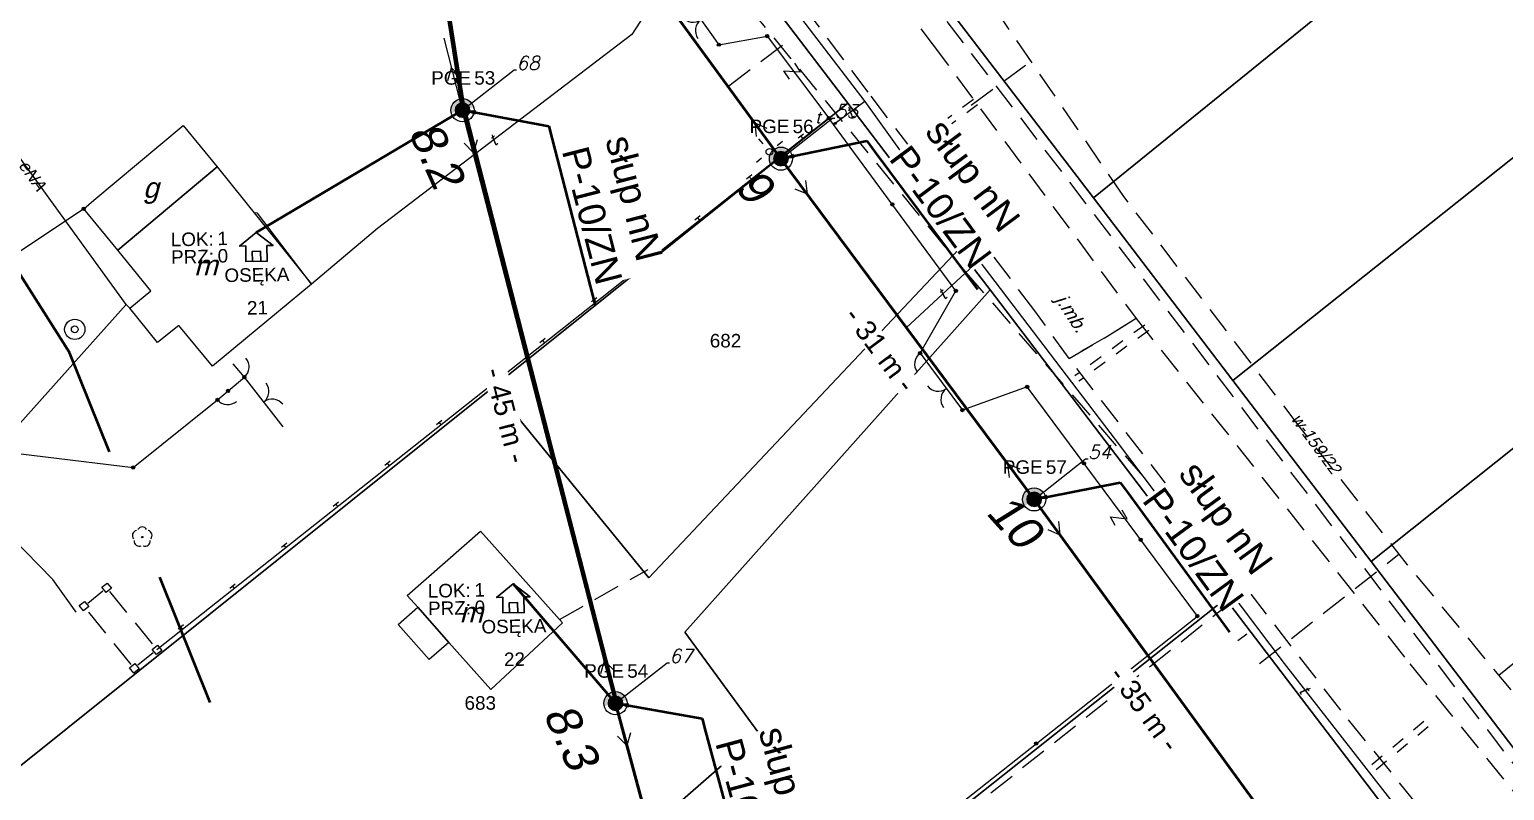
# Model space of a CAD drawing. Header units: metres. Extents: x 7542702 to 7555152, y 5804026 to 5815503.
# Drawn here: x 7544604.7 to 7544714, y 5807578.7 to 5807635.1 of the extents above; entities that cross this region are included whole.
import ezdxf
from ezdxf import colors
from ezdxf.entities.mleader import LeaderData, LeaderLine
from ezdxf.enums import TextEntityAlignment as Align
from ezdxf.math import Vec2, Vec3

# ---------------------------------------------------------------- set-up
doc = ezdxf.new("R2010")
doc.units = ezdxf.units.M
for name, pattern in [('4001', [0]), ('4002', [2, 1, -1]), ('4003', [3, 2, -1])]:
    doc.linetypes.add(name, pattern=pattern)
doc.layers.add('!tele', color=30, linetype='Continuous', lineweight=50, plot=False)
for name, color, linetype, lineweight in [('!trafo', 6, '4002', 50), ('_KABEL_ABONENCKI_NAPOWIETRZNY', 104, 'Continuous', 50), ('_numery slupow etap 4 cz. 2', 7, 'Continuous', 40), ('_PA_OPCJONALNE', 1, 'Continuous', 30), ('_SIEC_NAPOWIETRZNA', 5, 'Continuous', 50), ('_SLUP_DZIERZAWIONY_ENERGETYCZNY', 1, 'Continuous', 30)]:
    doc.layers.add(name, color=color, linetype=linetype, lineweight=lineweight)
for name, color, linetype in [('_MM opisy', 7, 'Continuous'), ('_MM slupy', 5, 'Continuous'), ('Budynki', 7, 'Continuous'), ('Drogi', 135, 'Continuous'), ('Dzialki', 165, 'Continuous'), ('Elementy_budynkow', 7, 'Continuous'), ('Linie_napowietrzne', 184, 'Continuous'), ('makro-numeracja-punktow', 7, 'Continuous'), ('Ogrodzenia', 184, 'Continuous'), ('Projekty', 252, 'Continuous'), ('Roslinnosc', 104, 'Continuous'), ('Uz_Energia', 1, 'Continuous'), ('Uz_Specjalne', 7, 'Continuous'), ('Uz_Telekomunikacja', 252, 'Continuous'), ('Wody', 184, 'Continuous')]:
    doc.layers.add(name, color=color, linetype=linetype)
doc.layers.add('DIM', color=7, linetype='Continuous', plot=False)
doc.styles.add('DYN_DIM', font='arial.ttf')
doc.styles.add('GeodText', font='romans.shx', dxfattribs={"oblique": 14.323945})
doc.styles.get("Standard").update_dxf_attribs({"font": 'arial.ttf'})
doc.dimstyles.new('opis linie', dxfattribs={"dimtxt": 1.5, "dimasz": 0.18, "dimexe": 0.18, "dimexo": 0.0625, "dimgap": 2.5, "dimtad": 4, "dimdec": 0, "dimzin": 0, "dimdsep": 46, "dimtxsty": 'Standard', "dimcen": 0.09, "dimse1": 1, "dimse2": 1, "dimsd1": 1, "dimsd2": 1, "dimclrt": 256, "dimadec": 0, "dimazin": 0, "dimtfac": 1, "dimtdec": 0, "dimtofl": 0, "dimtmove": 0, "dimatfit": 3, "dimfxl": 1, "dimtfill": 1, "dimtolj": 1, "dimtzin": 0, "dimarcsym": 0})
doc.dimstyles.get("Standard").update_dxf_attribs({"dimtxt": 0.18, "dimasz": 0.18, "dimexe": 0.18, "dimexo": 0.0625, "dimgap": 0.09, "dimtad": 0, "dimtih": 1, "dimtoh": 1, "dimdec": 4, "dimzin": 0, "dimdsep": 46, "dimtxsty": 'Standard', "dimcen": 0.09, "dimadec": 0, "dimazin": 0, "dimtfac": 1, "dimtdec": 4, "dimtofl": 0, "dimtmove": 0, "dimatfit": 3, "dimfxl": 1, "dimtolj": 1, "dimtzin": 0, "dimarcsym": 0})

# ---------------------------------------------------------------- blocks, each defined once
blk = doc.blocks.new('1291')
at = {"layer": 'Ogrodzenia', "color": 7, "linetype": 'Continuous'}
for p, q in [((-0.75, 1), (0.75, 1)), ((0.75, 1), (-0.75, -1)), ((-0.75, -1), (0.75, -1))]:
    blk.add_line(p, q, dxfattribs=at)
blk = doc.blocks.new('1422')
at = {"layer": 'Roslinnosc', "color": 104, "linetype": 'Continuous'}
blk.add_circle((0, 0), 0.1, dxfattribs=at)
for centre, start, end in [((-0.71, 0.23), 102.5, 221.75), ((0, 0.75), 30.19, 149.77), ((0.71, 0.23), 318.3, 77.49), ((-0.44, -0.61), 174.33, 293.45), ((0.44, -0.61), 246.24, 5.74)]:
    blk.add_arc(centre, 0.75, start, end, dxfattribs=at)
blk = doc.blocks.new('1651')
at = {"layer": 'Wody', "color": 184, "linetype": 'Continuous'}
for radius in [1.5, 0.5]:
    blk.add_circle((0, 0), radius, dxfattribs=at)
blk = doc.blocks.new('2284')
at = {"layer": 'Ogrodzenia', "color": 184, "linetype": 'Continuous'}
blk.add_line((0, 0), (0, 1), dxfattribs=at)
blk = doc.blocks.new('1284')
at = {"layer": 'Ogrodzenia', "color": 184, "linetype": 'Continuous'}
blk.add_arc((0, 2), 2, 270, 0, dxfattribs=at)
blk = doc.blocks.new('1281')
at = {"layer": 'Ogrodzenia', "color": 184, "linetype": 'Continuous'}
for radius in [0.24, 0.16, 0.08]:
    blk.add_circle((0, 0), radius, dxfattribs=at)
blk = doc.blocks.new('1285')
at = {"layer": 'Ogrodzenia', "color": 184, "linetype": 'Continuous'}
for p, q in [((0, 0), (0.5, 0)), ((0.5, 0.5), (0.5, -0.5))]:
    blk.add_line(p, q, dxfattribs=at)
blk = doc.blocks.new('2283')
at = {"layer": 'Ogrodzenia', "color": 184, "linetype": 'Continuous'}
blk.add_line((0, 0), (0, 1), dxfattribs=at)
blk = doc.blocks.new('1283')
at = {"layer": 'Ogrodzenia', "color": 184, "linetype": 'Continuous'}
for centre, start, end in [((0, 2), 270, 0), ((0, -2), 0, 90)]:
    blk.add_arc(centre, 2, start, end, dxfattribs=at)
blk = doc.blocks.new('1343')
at = {"layer": 'Budynki', "color": 7, "linetype": 'Continuous'}
for p, q in [((-0.5, 0.5), (0.5, 0.5)), ((-0.5, -0.5), (-0.5, 0.5)), ((0.5, 0.5), (0.5, -0.5)), ((0.5, -0.5), (-0.5, -0.5))]:
    blk.add_line(p, q, dxfattribs=at)
blk = doc.blocks.new('1366')
at = {"layer": 'Linie_napowietrzne', "color": 184, "linetype": 'Continuous'}
for p, q in [((0, 1), (0, 11)), ((-1, 4.8), (0, 6.5)), ((1, 4.8), (0, 6.5))]:
    blk.add_line(p, q, dxfattribs=at)
blk = doc.blocks.new('1361')
at = {"layer": 'Linie_napowietrzne', "color": 184, "linetype": 'Continuous'}
blk.add_circle((0, 0), 0.5, dxfattribs=at)
blk = doc.blocks.new('1363')
at = {"layer": 'Linie_napowietrzne', "color": 184, "linetype": 'Continuous'}
for p, q in [((0, 1.5), (0, 2.5)), ((-1.5, 0), (-2.5, 0)), ((1.5, 0), (2.5, 0)), ((0, -1.5), (0, -2.5))]:
    blk.add_line(p, q, dxfattribs=at)
blk.add_circle((0, 0), 0.5, dxfattribs=at)
blk = doc.blocks.new('1753')
at = {"layer": 'Uz_Telekomunikacja', "color": 220, "linetype": 'Continuous'}
for radius in [0.16, 0.08]:
    blk.add_circle((0, 0), radius, dxfattribs=at)
blk = doc.blocks.new('ADRES')
for points in [[(0.79, -2.15), (0.79, -2.15), (0.79, -0.99), (1.24, -0.99), (0, 0), (-1.24, -0.99), (-0.79, -0.99), (-0.79, -2.15), (0.79, -2.15), (0.79, -2.15)], [(-0.31, -2.15), (-0.31, -1.4), (0.31, -1.4), (0.31, -2.15)]]:
    blk.add_lwpolyline(points)
at = {"color": 212, "insert": (-3.15, -0.43), "char_height": 1, "width": 1e-16, "attachment_point": 6}
blk.add_mtext('LOK:  ', dxfattribs=at)
at = {"color": 4, "insert": (-3.15, -1.72), "char_height": 1, "width": 1e-16, "attachment_point": 6}
blk.add_mtext('PRZ: ', dxfattribs=at)
at = {"color": 7}
for tag, flags, p in [('ID_OBSZARU', 13, (29.07, 23.06)), ('WOJEWODZTWO', 13, (23.29, 19.95)), ('POWIAT', 13, (29.07, 18.51)), ('GMINA', 13, (29.07, 16.8)), ('TERC', 13, (29.07, 15.22)), ('SIMC', 13, (29.07, 13.42)), ('ULIC', 13, (29.07, 11.76)), ('SZEROKOSC_GEOGRAFICZNA', 13, (18.71, 10.18)), ('DLUGOSC_GEOGRAFICZNA', 13, (29.07, 8.25)), ('KATEGORIA_STAWKI_JEDNOSTKOWEJ_100', 13, (29.07, 4.77)), ('KWOTA_STAWKI_JEDNOSTKOWEJ_100', 13, (29.07, 2.89)), ('DOFINANSOWANIE_95', 13, (29.07, 0.87)), ('MIEJSCOWOSC', 12, (0, -3.65)), ('ULICA', 12, (0, -4.88)), ('NR_PORZADKOWY', 12, (0, -6.09))]:
    blk.add_attdef(tag, text='', height=1, dxfattribs=dict(at, flags=flags)).set_placement(p, align=Align.CENTER)
at = {"color": 1}
for tag, flags, p in [('ID_PA', 5, (29.07, 21.57)), ('RODZAJ_OBIEKTU', 5, (29.07, 6.63)), ('ZAPAS', 13, (29.07, -2.62))]:
    blk.add_attdef(tag, text='', height=1, dxfattribs=dict(at, flags=flags)).set_placement(p, align=Align.CENTER)
at = {"color": 212, "flags": 12}
blk.add_attdef('LICZBA_LOKALI', text='', height=1, dxfattribs=at).set_placement((-2.88, -0.43), align=Align.MIDDLE_LEFT)
at = {"color": 150, "flags": 12}
for tag, p in [('MUFA', (1.78, -0.93)), ('NUMER_WLOKNA', (1.86, -2.2))]:
    blk.add_attdef(tag, p, '', height=1, dxfattribs=at)
at = {"color": 7, "style": 'DYN_DIM', "flags": 13}
blk.add_attdef('ODC_FUNKCJONALNY', text='', height=1, dxfattribs=at).set_placement((29.07, -1.01), align=Align.CENTER)
at = {"color": 4, "flags": 12}
blk.add_attdef('LICZBA_SED_W_DANYM_PA', text='', height=1, dxfattribs=at).set_placement((-2.88, -1.72), align=Align.MIDDLE_LEFT)
blk = doc.blocks.new('SLUP_DZIERZAWIONY')
h = blk.add_hatch(color=256)
h.dxf.hatch_style = 1
h.paths.add_polyline_path([(0.53, 0, 1), (-0.53, 0, 1)])
at = {"lineweight": 30}
blk.add_circle((0, 0), 0.527, dxfattribs=at)
at = {"color": 7, "style": 'DYN_DIM', "flags": 13}
blk.add_attdef('ODC_FUNKCJONALNY', text='', height=1, dxfattribs=at).set_placement((0.36, 3.33), align=Align.CENTER)
at = {"color": 7, "flags": 12}
blk.add_attdef('WLASCICIEL', text='', height=1, dxfattribs=at).set_placement((0.63, 1.89), align=Align.RIGHT)
blk.add_attdef('SLUP_NUMER', (0.87, 1.89), '', height=1, dxfattribs=at)
blk.add_attdef('TYP', text='', height=1, dxfattribs=at).set_placement((0, -2.82), align=Align.CENTER)
blk = doc.blocks.new('ZN')
at = {"layer": '_MM slupy', "transparency": 33554687}
h = blk.add_hatch(color=256, dxfattribs=at)
h.dxf.hatch_style = 1
h.paths.add_polyline_path([(0, -0.86), (0, 0.86, 1)])
at = {"layer": '_MM slupy'}
blk.add_circle((0, 0), 0.857, dxfattribs=at)
blk = doc.blocks.new('*D233')
at = {"layer": 'Defpoints', "color": 0}
for p in [(7544648.15, 5807585.19), (7544648.87, 5807585.39), (7544658.31, 5807547.54)]:
    blk.add_point(p, dxfattribs=at)
at = {"layer": 'DIM', "insert": (7544650.8, 5807565.71), "char_height": 1.5, "attachment_point": 5, "rotation": 285.0979, "bg_fill": 3, "box_fill_scale": 1.1, "bg_fill_color": 9, "bg_fill_true_color": 13158600, "bg_fill_transparency": 0}
blk.add_mtext('\\A1;- 39 m -', dxfattribs=at)
blk = doc.blocks.new('*D234')
at = {"layer": 'Defpoints', "color": 0}
for p in [(7544636.81, 5807629.11), (7544637.54, 5807629.3), (7544648.15, 5807585.19)]:
    blk.add_point(p, dxfattribs=at)
at = {"layer": 'DIM', "insert": (7544640.05, 5807606.52), "char_height": 1.5, "attachment_point": 5, "rotation": 284.4774, "bg_fill": 3, "box_fill_scale": 1.1, "bg_fill_color": 9, "bg_fill_true_color": 13158600, "bg_fill_transparency": 0}
blk.add_mtext('\\A1;- 45 m -', dxfattribs=at)
blk = doc.blocks.new('*D235')
at = {"layer": 'Defpoints', "color": 0}
for p in [(7544631.85, 5807665.73), (7544631.11, 5807665.61), (7544636.81, 5807629.11)]:
    blk.add_point(p, dxfattribs=at)
at = {"layer": 'DIM', "insert": (7544631.47, 5807646.97), "char_height": 1.5, "attachment_point": 5, "rotation": 278.8759, "bg_fill": 3, "box_fill_scale": 1.1, "bg_fill_color": 9, "bg_fill_true_color": 13158600, "bg_fill_transparency": 0}
blk.add_mtext('\\A1;- 37 m -', dxfattribs=at)
blk = doc.blocks.new('*D243')
at = {"layer": 'Defpoints', "color": 0}
for p in [(7544679.18, 5807600.29), (7544679.79, 5807600.73), (7544699.64, 5807572.23)]:
    blk.add_point(p, dxfattribs=at)
at = {"layer": 'DIM', "insert": (7544687.38, 5807584.78), "char_height": 1.5, "attachment_point": 5, "rotation": 306.0977, "bg_fill": 3, "box_fill_scale": 1.1, "bg_fill_color": 9, "bg_fill_true_color": 13158600, "bg_fill_transparency": 0}
blk.add_mtext('\\A1;- 35 m -', dxfattribs=at)
blk = doc.blocks.new('*D244')
at = {"layer": 'Defpoints', "color": 0}
for p in [(7544660.41, 5807625.52), (7544661.01, 5807625.97), (7544679.18, 5807600.29)]:
    blk.add_point(p, dxfattribs=at)
at = {"layer": 'DIM', "insert": (7544667.78, 5807611.4), "char_height": 1.5, "attachment_point": 5, "rotation": 306.6476, "bg_fill": 3, "box_fill_scale": 1.1, "bg_fill_color": 9, "bg_fill_true_color": 13158600, "bg_fill_transparency": 0}
blk.add_mtext('\\A1;- 31 m -', dxfattribs=at)
blk = doc.blocks.new('*D245')
at = {"layer": 'Defpoints', "color": 0}
for p in [(7544631.72, 5807666.05), (7544631.11, 5807665.61), (7544660.41, 5807625.52)]:
    blk.add_point(p, dxfattribs=at)
at = {"layer": 'DIM', "insert": (7544643.73, 5807644.08), "char_height": 1.5, "attachment_point": 5, "rotation": 306.1614, "bg_fill": 3, "box_fill_scale": 1.1, "bg_fill_color": 9, "bg_fill_true_color": 13158600, "bg_fill_transparency": 0}
blk.add_mtext('\\A1;- 50 m -', dxfattribs=at)
blk = doc.blocks.new('q')
at = {"layer": '_MM slupy'}
blk.add_blockref('ZN', (0, 0), dxfattribs=at)
at = {"layer": '_MM opisy'}
ml = blk.add_multileader_mtext('Standard', dxfattribs=at)
ml.set_content('\\pxql;słup nN\\PP-10/ZN', color=256)
ml.set_leader_properties()
ml.build(insert=Vec2(0, 0))
ml.multileader.update_dxf_attribs({"has_text_frame": 1, "text_left_attachment_type": 5, "text_right_attachment_type": 5, "dogleg_length": 1, "arrow_head_size": 1})
ctx = ml.context
ctx.base_point, ctx.char_height, ctx.arrow_head_size, ctx.landing_gap_size, ctx.plane_origin = Vec3(3.75, 5.9), 2, 1, 1, Vec3(1.72, -1.42)
ctx.left_attachment, ctx.right_attachment = 5, 5
notes = []
notes.append((ctx, [(0, (1, 1, 0), (2.75, 5.9), (1, 0), 1, [(0, [(0, 0), (2.75, 5.9)], 0, [])])]))
ctx.mtext.insert, ctx.mtext.flow_direction = Vec3(4.75, 11.7), 5
ctx.mtext.has_bg_fill, ctx.mtext.bg_color, ctx.mtext.bg_scale_factor, ctx.mtext.bg_transparency, ctx.mtext.use_window_bg_color = 1, -1023410175, 1, 0, 1
for ctx, leaders in notes:
    for number, flags, end, landing, length, lines in leaders:
        leader = LeaderData()
        leader.index, (leader.has_last_leader_line, leader.has_dogleg_vector, leader.attachment_direction) = number, flags
        leader.last_leader_point, leader.dogleg_vector, leader.dogleg_length = Vec3(end), Vec3(landing), length
        for number, points, colour, breaks in lines:
            line = LeaderLine()
            line.index, line.vertices, line.color, line.breaks = number, Vec3.list(points), colors.encode_raw_color(colour), breaks
            leader.lines.append(line)
        ctx.leaders.append(leader)

msp = doc.modelspace()

# ---------------------------------------------------------------- linework, layer by layer
at = {"layer": '!tele'}
for points in [[(7544653.76, 5807693.39), (7544631.11, 5807665.61), (7544660.41, 5807625.52), (7544679.18, 5807600.29), (7544699.64, 5807572.23), (7544736.56, 5807532.57), (7544766.44, 5807502.21), (7544796.55, 5807470.5), (7544820.72, 5807444.84), (7544854.19, 5807408.04), (7544891.7, 5807368.59), (7544929.19, 5807327.08)], [(7544631.11, 5807665.61), (7544636.81, 5807629.11), (7544648.15, 5807585.19), (7544658.31, 5807547.54)]]:
    msp.add_lwpolyline(points, dxfattribs=at)
at = {"layer": '!trafo', "ltscale": 10}
msp.add_lwpolyline([(7544082.13, 5808448.38), (7544167.59, 5808501.43), (7544481.87, 5807987.87), (7544782.88, 5807592.58), (7544936.53, 5807377.47), (7545050.37, 5807475.25), (7545086.68, 5807419.38), (7544929.65, 5807282.21), (7544686.61, 5807553.19), (7544696.16, 5807510.34), (7544647.98, 5807511.04), (7544607.69, 5807611.16), (7544447.06, 5807862.58)], close=True, dxfattribs=at)
at = {"layer": '_KABEL_ABONENCKI_NAPOWIETRZNY'}
for points, elevation in [([(7544621.51, 5807620.06), (7544636.81, 5807629.11), (7544636.9, 5807629.53), (7544631.3, 5807665.35), (7544631.11, 5807665.61)], 125.54), ([(7544640.56, 5807594.04), (7544648.15, 5807585.19), (7544648.21, 5807585.57), (7544636.9, 5807629.53), (7544631.3, 5807665.35), (7544631.11, 5807665.61)], 125.62), ([(7544662.05, 5807524.4), (7544658.31, 5807547.54), (7544648.15, 5807585.19), (7544648.21, 5807585.57), (7544636.9, 5807629.53), (7544631.3, 5807665.35), (7544631.11, 5807665.61)], 123.77)]:
    msp.add_lwpolyline(points, dxfattribs=dict(at, elevation=elevation))
at = {"layer": '_SIEC_NAPOWIETRZNA'}
for points in [[(7544699.64, 5807572.23), (7544679.18, 5807600.29), (7544660.41, 5807625.52), (7544631.11, 5807665.61)], [(7544631.11, 5807665.61), (7544636.81, 5807629.11), (7544648.15, 5807585.19), (7544658.31, 5807547.54)]]:
    msp.add_lwpolyline(points, dxfattribs=at)
at = {"layer": 'Budynki', "color": 7, "linetype": '4003'}
for p, q in [((7544609.03, 5807592.6), (7544610.16, 5807593.52)), ((7544610.65, 5807593.47), (7544613.94, 5807589.41, 125.01)), ((7544612.26, 5807588.05), (7544608.97, 5807592.11)), ((7544613.89, 5807588.92, 125.01), (7544612.75, 5807588))]:
    msp.add_line(p, q, dxfattribs=at)
at = {"layer": 'Budynki', "color": 7, "linetype": '4001'}
for points in [[(7544611.27, 5807618.75, 125.6), (7544608.73, 5807621.81, 125.21), (7544609.49, 5807622.45, 0), (7544616.11, 5807627.98, 126), (7544618.63, 5807624.91, 125.86), (7544611.27, 5807618.75, 125.6)], [(7544625.62, 5807616.23, 125.22), (7544618.29, 5807610.16, 125.13), (7544615.78, 5807613.17, 125.99), (7544614.21, 5807611.91, 125.89), (7544612.14, 5807614.46, 125.03), (7544613.7, 5807615.74, 0), (7544613.49, 5807616, 0), (7544611.27, 5807618.75, 125.6), (7544618.63, 5807624.91, 125.86), (7544625.62, 5807616.23, 125.22)], [(7544638.14, 5807597.94, 125.46), (7544644.21, 5807591.15, 125.79), (7544638.91, 5807586.2, 125.24), (7544635.79, 5807589.7, 0), (7544633.51, 5807592.31, 125.5), (7544632.71, 5807593.18, 126.57), (7544638.14, 5807597.94, 125.46)]]:
    msp.add_polyline3d(points, dxfattribs=at)
at = {"layer": 'Drogi', "color": 8, "linetype": '4003'}
for p, q in [((7544652.64, 5807659.01, 125.24), (7544671.63, 5807634.02, 125.4)), ((7544666.87, 5807630.45, 125.38), (7544659.71, 5807640, 125.31)), ((7544671.63, 5807634.02, 125.4), (7544686.74, 5807613.68, 125.43)), ((7544679.24, 5807614.25, 125.49), (7544666.87, 5807630.45, 125.38)), ((7544681.77, 5807610.73, 125.49), (7544679.24, 5807614.25, 125.49)), ((7544686.74, 5807613.68, 125.43), (7544684.38, 5807612.23, 125.54)), ((7544684.38, 5807612.23, 125.6), (7544686.74, 5807613.68, 125.5)), ((7544686.74, 5807613.68, 125.5), (7544707.04, 5807588.1, 125.6)), ((7544684.38, 5807612.23, 125.54), (7544681.77, 5807610.73, 125.49)), ((7544681.77, 5807610.73, 125.5), (7544684.38, 5807612.23, 125.6)), ((7544701.91, 5807584.67, 125.64), (7544681.77, 5807610.73, 125.5)), ((7544707.04, 5807588.1, 125.6), (7544729.38, 5807560.57, 125.82)), ((7544724.54, 5807556.78, 125.77), (7544701.91, 5807584.67, 125.64))]:
    msp.add_line(p, q, dxfattribs=at)
at = {"layer": 'Dzialki'}
for p, q in [((7544683.57, 5807622.61), (7544751.43, 5807677.59)), ((7544751.43, 5807677.59), (7544683.57, 5807622.61)), ((7544665.37, 5807629.62), (7544634.29, 5807670.37)), ((7544634.29, 5807670.37), (7544665.37, 5807629.62)), ((7544665.37, 5807629.62), (7544634.29, 5807670.37)), ((7544761.65, 5807662.89), (7544693.9, 5807609.1)), ((7544693.9, 5807609.1), (7544761.65, 5807662.89)), ((7544704.16, 5807595.69), (7544771.2, 5807649.15)), ((7544771.2, 5807649.15), (7544704.16, 5807595.69)), ((7544683.57, 5807622.61), (7544673.24, 5807636.12)), ((7544673.24, 5807636.12), (7544683.57, 5807622.61)), ((7544673.24, 5807636.12), (7544683.57, 5807622.61)), ((7544639.08, 5807608.6), (7544665.37, 5807629.62)), ((7544665.37, 5807629.62), (7544639.08, 5807608.6)), ((7544665.37, 5807629.62), (7544673.61, 5807618.81)), ((7544673.61, 5807618.81), (7544665.37, 5807629.62)), ((7544673.61, 5807618.81), (7544665.37, 5807629.62)), ((7544693.9, 5807609.1), (7544683.57, 5807622.61)), ((7544683.57, 5807622.61), (7544693.9, 5807609.1)), ((7544683.57, 5807622.61), (7544693.9, 5807609.1)), ((7544673.61, 5807618.81), (7544650.63, 5807594.47)), ((7544650.63, 5807594.47), (7544673.61, 5807618.81)), ((7544673.61, 5807618.81), (7544675.91, 5807615.8)), ((7544675.91, 5807615.8), (7544673.61, 5807618.81)), ((7544675.91, 5807615.8), (7544673.61, 5807618.81)), ((7544653.29, 5807590.46), (7544675.91, 5807615.8)), ((7544675.91, 5807615.8), (7544653.29, 5807590.46)), ((7544675.91, 5807615.8), (7544693.36, 5807592.93)), ((7544693.36, 5807592.93), (7544675.91, 5807615.8)), ((7544693.36, 5807592.93), (7544675.91, 5807615.8)), ((7544704.16, 5807595.69), (7544693.9, 5807609.1)), ((7544693.9, 5807609.1), (7544704.16, 5807595.69)), ((7544693.9, 5807609.1), (7544704.16, 5807595.69)), ((7544600.48, 5807577.71), (7544639.08, 5807608.6)), ((7544639.08, 5807608.6), (7544600.48, 5807577.71)), ((7544650.63, 5807594.47), (7544639.08, 5807608.6)), ((7544639.08, 5807608.6), (7544650.63, 5807594.47)), ((7544715.07, 5807581.43), (7544704.16, 5807595.69)), ((7544704.16, 5807595.69), (7544715.07, 5807581.43)), ((7544704.16, 5807595.69), (7544715.07, 5807581.43)), ((7544693.36, 5807592.93), (7544560.18, 5807487.38)), ((7544560.18, 5807487.38), (7544693.36, 5807592.93)), ((7544705.74, 5807576.7), (7544693.36, 5807592.93)), ((7544693.36, 5807592.93), (7544705.74, 5807576.7)), ((7544705.74, 5807576.7), (7544693.36, 5807592.93)), ((7544658.78, 5807582.98), (7544653.29, 5807590.46)), ((7544653.29, 5807590.46), (7544658.78, 5807582.98)), ((7544622.71, 5807551.6), (7544658.78, 5807582.98)), ((7544658.78, 5807582.98), (7544622.71, 5807551.6))]:
    msp.add_line(p, q, dxfattribs=at)
at = {"layer": 'Elementy_budynkow', "color": 7, "linetype": '4001'}
msp.add_polyline3d([(7544635.79, 5807589.7, 0), (7544634.33, 5807588.42, 0), (7544632.05, 5807591.03, 0), (7544633.51, 5807592.31, 125.5), (7544635.79, 5807589.7, 0)], dxfattribs=at)
at = {"layer": 'Ogrodzenia', "color": 184, "linetype": '4001'}
for p, q in [((7544655.81, 5807633.96, 125.34), (7544659.39, 5807634.6, 125.25)), ((7544659.39, 5807634.6, 125.25), (7544663.97, 5807628.53)), ((7544663.97, 5807628.53, 125.3), (7544614.16, 5807589.14, 125.01)), ((7544673.38, 5807615.73), (7544663.97, 5807628.53)), ((7544608.73, 5807621.81, 125.21), (7544601.41, 5807616.91, 124.95)), ((7544670.73, 5807611.12), (7544673.38, 5807615.73)), ((7544619.43, 5807608.32, 125.2), (7544620.64, 5807609.34, 125.11)), ((7544678.67, 5807608.62), (7544673.86, 5807606.9)), ((7544691.28, 5807591.64, 125.52), (7544678.67, 5807608.62, 125.25)), ((7544612.4, 5807602.64, 125.16), (7544618.65, 5807607.66, 125.2)), ((7544604.08, 5807603.67, 124.89), (7544612.4, 5807602.64, 125.16)), ((7544625.54, 5807539.71, 124.37), (7544691.28, 5807591.64, 125.52))]:
    msp.add_line(p, q, dxfattribs=at)
at = {"layer": 'Projekty', "linetype": '4003'}
for p, q in [((7544654.18, 5807641.43), (7544674.12, 5807617.1)), ((7544685.83, 5807622.72), (7544676.02, 5807637.01)), ((7544672.7, 5807635.69), (7544720.32, 5807573.34)), ((7544660.53, 5807633.9), (7544655.77, 5807630.3)), ((7544674.52, 5807629.47), (7544678.94, 5807632.76)), ((7544698.9, 5807605.62), (7544685.83, 5807622.72)), ((7544674.12, 5807617.1), (7544687.26, 5807601.97)), ((7544706.86, 5807595.45), (7544698.9, 5807605.62)), ((7544695.89, 5807588.14), (7544706.24, 5807596.25)), ((7544644, 5807591.4), (7544650.56, 5807595.1)), ((7544731.73, 5807565.36), (7544706.86, 5807595.45)), ((7544659.53, 5807565.5), (7544694.08, 5807592.92)), ((7544694.28, 5807589.83), (7544694.94, 5807590.32)), ((7544713.62, 5807587.27), (7544716.82, 5807589.87))]:
    msp.add_line(p, q, dxfattribs=at)
at = {"layer": 'Uz_Energia', "color": 1, "linetype": '4001'}
for p, q in [((7544611.88, 5807614.72, 125.09), (7544599.98, 5807631.11, 124.94)), ((7544599.76, 5807601.18, 124.62), (7544611.88, 5807614.72, 125.09)), ((7544612.14, 5807614.46, 125.03), (7544611.88, 5807614.72, 125.09)), ((7544606.44, 5807594.36, 124.56), (7544599.76, 5807601.18, 124.62)), ((7544608.18, 5807591.94, 124.69), (7544606.44, 5807594.36, 124.56))]:
    msp.add_line(p, q, dxfattribs=at)
at = {"layer": 'Uz_Specjalne', "color": 7, "linetype": '4002'}
for p, q in [((7544674.69, 5807629.9, 123.87), (7544669.83, 5807626.36, 123.87)), ((7544674.99, 5807629.5, 123.87), (7544670.13, 5807625.96, 123.87)), ((7544687.38, 5807613.2, 123.8), (7544682.2, 5807609.43, 123.88)), ((7544687.68, 5807612.8, 123.8), (7544682.5, 5807609.03, 123.88)), ((7544704.22, 5807580.66, 123.87), (7544708.72, 5807584.4, 123.87)), ((7544704.54, 5807580.28, 123.87), (7544709.04, 5807584.02, 123.87))]:
    msp.add_line(p, q, dxfattribs=at)
at = {"layer": 'Uz_Telekomunikacja', "linetype": '4001'}
for p, q in [((7544656.14, 5807643.44, 125.22), (7544666.64, 5807629.75, 125.23)), ((7544654.09, 5807641.97, 125.22), (7544649.35, 5807634.72, 125.28)), ((7544649.35, 5807634.72, 125.28), (7544630.52, 5807620.35, 125.19)), ((7544666.64, 5807629.75, 125.23), (7544664.43, 5807628.13, 125.13)), ((7544666.64, 5807629.75, 125.23), (7544675.07, 5807617.98, 124.47)), ((7544621.61, 5807621.49, 125.2), (7544621.34, 5807621.51)), ((7544625.62, 5807616.23), (7544621.61, 5807621.49, 125.2)), ((7544630.52, 5807620.35, 125.19), (7544625.62, 5807616.23)), ((7544675.07, 5807617.98, 124.47), (7544669.69, 5807612.98, 124.47)), ((7544675.07, 5807617.98, 124.47), (7544685.18, 5807604.72, 124.51)), ((7544685.18, 5807604.72, 124.51), (7544697.71, 5807588.14)), ((7544697.71, 5807588.14), (7544713.31, 5807568.16, 124.57))]:
    msp.add_line(p, q, dxfattribs=at)

# ---------------------------------------------------------------- block references
at = {"layer": '_PA_OPCJONALNE'}
ref = msp.add_blockref('ADRES', (7544621.51, 5807620.06, 125.54), dxfattribs=dict(at, rotation=1))
ref.add_attrib('MIEJSCOWOSC', 'OSĘKA', dxfattribs={"layer": '0', "color": 7, "height": 1, "rotation": 1, "flags": 12}).set_placement((7544621.58, 5807616.42, 125.54), align=Align.CENTER)
ref.add_attrib('NR_PORZADKOWY', '21', dxfattribs={"layer": '0', "color": 7, "height": 1, "rotation": 1, "flags": 12}).set_placement((7544621.62, 5807613.98, 125.54), align=Align.CENTER)
ref.add_attrib('LICZBA_LOKALI', '1', (7544618.65, 5807619.11, 125.54), dxfattribs={"layer": '0', "color": 212, "height": 1, "rotation": 1, "flags": 12})
ref.add_attrib('LICZBA_SED_W_DANYM_PA', '0', (7544618.67, 5807617.82, 125.54), dxfattribs={"layer": '0', "color": 4, "height": 1, "rotation": 1, "flags": 12})
ref = msp.add_blockref('ADRES', (7544640.56, 5807594.04, 125.62), dxfattribs=dict(at, rotation=1))
ref.add_attrib('MIEJSCOWOSC', 'OSĘKA', dxfattribs={"layer": '0', "color": 7, "height": 1, "rotation": 1, "flags": 12}).set_placement((7544640.63, 5807590.39, 125.62), align=Align.CENTER)
ref.add_attrib('NR_PORZADKOWY', '22', dxfattribs={"layer": '0', "color": 7, "height": 1, "rotation": 1, "flags": 12}).set_placement((7544640.67, 5807587.95, 125.62), align=Align.CENTER)
ref.add_attrib('LICZBA_LOKALI', '1', (7544637.7, 5807593.08, 125.62), dxfattribs={"layer": '0', "color": 212, "height": 1, "rotation": 1, "flags": 12})
ref.add_attrib('LICZBA_SED_W_DANYM_PA', '0', (7544637.72, 5807591.79, 125.62), dxfattribs={"layer": '0', "color": 4, "height": 1, "rotation": 1, "flags": 12})
at = {"layer": '_SLUP_DZIERZAWIONY_ENERGETYCZNY'}
for p, values in [((7544636.81, 5807629.11), {'WLASCICIEL': 'PGE', 'SLUP_NUMER': '53'}), ((7544660.41, 5807625.52), {'WLASCICIEL': 'PGE', 'SLUP_NUMER': '56'}), ((7544679.18, 5807600.29), {'WLASCICIEL': 'PGE', 'SLUP_NUMER': '57'}), ((7544648.15, 5807585.19), {'WLASCICIEL': 'PGE', 'SLUP_NUMER': '54'})]:
    msp.add_blockref('SLUP_DZIERZAWIONY', p, dxfattribs=at).add_auto_attribs(values)
at = {"layer": 'Budynki', "color": 7, "xscale": 0.5, "yscale": 0.5, "zscale": 0.5}
for p, rotation in [((7544610.43, 5807593.74), 218.9906359999999), ((7544608.75, 5807592.38), 308.990994), ((7544614.16, 5807589.14), 128.990994), ((7544612.48, 5807587.78), 38.99063599999999)]:
    msp.add_blockref('1343', p, dxfattribs=dict(at, rotation=rotation))
at = {"layer": 'Linie_napowietrzne', "color": 184}
for name, p, xscale, yscale, zscale, rotation in [('1366', (7544636.81, 5807629.11), 0.5, 0.5, 0.5, 14.34591399999999), ('1366', (7544636.81, 5807629.11), 0.5, 0.5, 0.5, 14.34591399999999), ('1366', (7544660.41, 5807625.52), 0.5, 0.5, 0.5, 36.14684899999997), ('1366', (7544660.41, 5807625.52), 0.5, 0.5, 0.5, 36.14684899999997), ('1366', (7544636.81, 5807629.11), 0.4999999999999996, 0.4999999999999996, 0.4999999999999996, 194.4773959999999), ('1366', (7544636.81, 5807629.11), 0.4999999999999993, 0.4999999999999993, 0.4999999999999993, 194.4773959999999), ('1361', (7544636.81, 5807629.11), 0.4999999999999996, 0.4999999999999996, 0.4999999999999996, 194.4773959999999), ('1361', (7544636.81, 5807629.11), 0.4999999999999997, 0.4999999999999997, 0.4999999999999997, 194.3459139999998), ('1361', (7544636.81, 5807629.11), 0.4999999999999993, 0.4999999999999993, 0.4999999999999993, 194.4773959999999), ('1361', (7544636.81, 5807629.11), 0.4999999999999995, 0.4999999999999995, 0.4999999999999995, 194.3459139999997), ('1363', (7544659.56, 5807626.03), 0.4999999999999998, 0.4999999999999998, 0.4999999999999998, 309.398191), ('1363', (7544659.56, 5807626.03), 0.4999999999999998, 0.4999999999999998, 0.4999999999999998, 309.398191), ('1361', (7544660.41, 5807625.52), 0.4999999999999999, 0.4999999999999999, 0.4999999999999999, 216.1468489999999), ('1361', (7544660.41, 5807625.52), 0.5, 0.5, 0.5, 216.6476099999999), ('1361', (7544660.41, 5807625.52), 0.4999999999999999, 0.4999999999999999, 0.4999999999999999, 216.1468489999999), ('1361', (7544660.41, 5807625.52), 0.5, 0.5, 0.5, 216.6476099999999), ('1366', (7544660.41, 5807625.52), 0.5, 0.5, 0.5, 216.6476099999999), ('1366', (7544660.41, 5807625.52), 0.5, 0.5, 0.5, 216.6476099999999), ('1366', (7544679.18, 5807600.29), 0.5, 0.5, 0.5, 36.64760999999999), ('1366', (7544679.18, 5807600.29), 0.5, 0.5, 0.5, 36.64760999999999), ('1361', (7544679.18, 5807600.29), 0.5, 0.5, 0.5, 216.6476099999999), ('1361', (7544679.18, 5807600.29), 0.5, 0.5, 0.5, 216.097729), ('1361', (7544679.18, 5807600.29), 0.5, 0.5, 0.5, 216.6476099999999), ('1361', (7544679.18, 5807600.29), 0.5, 0.5, 0.5, 216.097729), ('1366', (7544679.18, 5807600.29), 0.5, 0.5, 0.5, 216.097729), ('1366', (7544679.18, 5807600.29), 0.5, 0.5, 0.5, 216.097729), ('1366', (7544648.15, 5807585.19), 0.4999999999999997, 0.4999999999999997, 0.4999999999999997, 14.477396), ('1366', (7544648.15, 5807585.19), 0.4999999999999997, 0.4999999999999997, 0.4999999999999997, 14.477396), ('1366', (7544648.15, 5807585.19), 0.5, 0.5, 0.5, 195.047196), ('1366', (7544648.15, 5807585.19), 0.5, 0.5, 0.5, 195.047196), ('1361', (7544648.15, 5807585.19), 0.5, 0.5, 0.5, 195.047196), ('1361', (7544648.15, 5807585.19), 0.5, 0.5, 0.5, 195.047196), ('1361', (7544648.15, 5807585.19), 0.4999999999999996, 0.4999999999999996, 0.4999999999999996, 194.4773959999999), ('1361', (7544648.15, 5807585.19), 0.4999999999999993, 0.4999999999999993, 0.4999999999999993, 194.4773959999999)]:
    msp.add_blockref(name, p, dxfattribs=dict(at, xscale=xscale, yscale=yscale, zscale=zscale, rotation=rotation))
at = {"layer": 'Linie_napowietrzne', "color": 184, "xscale": 0.5, "yscale": 0.5, "zscale": 0.5}
for p in [(7544636.81, 5807629.11, 125.06), (7544636.81, 5807629.11, 125.06), (7544659.56, 5807626.03), (7544659.56, 5807626.03), (7544660.41, 5807625.52), (7544660.41, 5807625.52), (7544679.18, 5807600.29), (7544679.18, 5807600.29), (7544648.15, 5807585.19, 126.09), (7544648.15, 5807585.19, 126.09)]:
    msp.add_blockref('1361', p, dxfattribs=at)
at = {"layer": 'Ogrodzenia', "color": 184}
for name, p, xscale, yscale, rotation in [('2283', (7544653.17, 5807637.66, 125.32), 0.5, 4.545283, 215.50837), ('2284', (7544670.73, 5807611.12), 0.5, 1.288099, 216.158185), ('2284', (7544620.64, 5807609.34, 125.11), 0.4999999999999998, 1.284251, 40.26255700000001), ('2283', (7544671.49, 5807610.08), 0.5, 3.966018, 216.696537), ('2283', (7544623.52, 5807605.66, 125.25), 0.5, 4.672986, 38.04704299999997), ('2284', (7544618.65, 5807607.66, 125.2), 0.5, 1.021763, 310.236358)]:
    msp.add_blockref(name, p, dxfattribs=dict(at, xscale=xscale, yscale=yscale, rotation=rotation))
for name, p, xscale, yscale, zscale, rotation in [('1283', (7544654.49, 5807635.81), 0.5, 0.5, 0.5, 215.50837), ('1285', (7544662.05, 5807627.01), 0.5, 0.5, 0.5, 128.337126), ('1285', (7544658.22, 5807623.99), 0.5, 0.5, 0.5, 128.337126), ('1285', (7544654.39, 5807620.96), 0.5, 0.5, 0.5, 128.337126), ('1285', (7544650.56, 5807617.92), 0.5, 0.5, 0.5, 128.337126), ('1285', (7544646.73, 5807614.89), 0.5, 0.5, 0.5, 128.337126), ('1285', (7544642.9, 5807611.87), 0.5, 0.5, 0.5, 128.337126), ('1284', (7544670.73, 5807611.12), 0.5, 0.5, 0.5, 216.158185), ('1284', (7544620.64, 5807609.34), 0.4999999999999998, 0.4999999999999998, 0.4999999999999998, 40.26255700000001), ('1283', (7544622.08, 5807607.5), 0.5, 0.5, 0.5, 38.04704299999997), ('1285', (7544639.07, 5807608.83), 0.5, 0.5, 0.5, 128.337126), ('1283', (7544672.67, 5807608.49), 0.5, 0.5, 0.5, 216.696537), ('1284', (7544618.65, 5807607.66), 0.5, 0.5, 0.5, 310.236358), ('1285', (7544635.23, 5807605.8), 0.5, 0.5, 0.5, 128.337126), ('1285', (7544631.4, 5807602.78), 0.5, 0.5, 0.5, 128.337126), ('1285', (7544627.57, 5807599.75), 0.5, 0.5, 0.5, 128.337126), ('1285', (7544623.74, 5807596.71), 0.5, 0.5, 0.5, 128.337126), ('1285', (7544619.91, 5807593.68), 0.5, 0.5, 0.5, 128.337126), ('1285', (7544616.08, 5807590.66), 0.5, 0.5, 0.5, 128.337126)]:
    msp.add_blockref(name, p, dxfattribs=dict(at, xscale=xscale, yscale=yscale, zscale=zscale, rotation=rotation))
at = {"layer": 'Ogrodzenia', "color": 184, "xscale": 0.5, "yscale": 0.5, "zscale": 0.5}
for p in [(7544655.81, 5807633.96), (7544659.39, 5807634.6), (7544659.39, 5807634.6), (7544663.97, 5807628.53), (7544663.97, 5807628.53), (7544668.67, 5807622.13), (7544608.73, 5807621.81), (7544673.38, 5807615.73), (7544673.38, 5807615.73), (7544670.73, 5807611.12), (7544620.64, 5807609.34), (7544618.65, 5807607.66), (7544619.43, 5807608.32), (7544678.67, 5807608.62), (7544678.67, 5807608.62), (7544673.86, 5807606.9), (7544612.4, 5807602.64), (7544612.4, 5807602.64), (7544682.87, 5807602.96), (7544687.08, 5807597.3), (7544691.28, 5807591.64), (7544691.28, 5807591.64), (7544685.3, 5807586.92), (7544679.33, 5807582.2)]:
    msp.add_blockref('1281', p, dxfattribs=at)
at = {"layer": 'Ogrodzenia', "color": 7, "xscale": 0.5, "yscale": 0.5, "zscale": 0.5}
for p, rotation in [((7544661.25, 5807631.99), 124.106454), ((7544685.45, 5807598.92), 119.112831)]:
    msp.add_blockref('1291', p, dxfattribs=dict(at, rotation=rotation))
at = {"layer": 'Roslinnosc', "color": 104, "xscale": 0.5, "yscale": 0.5, "zscale": 0.5}
msp.add_blockref('1422', (7544613.07, 5807597.5, 125.17), dxfattribs=at)
at = {"layer": 'Uz_Telekomunikacja', "xscale": 0.5, "yscale": 0.5, "zscale": 0.5}
msp.add_blockref('1753', (7544664.43, 5807628.13), dxfattribs=at)
at = {"layer": 'Wody', "color": 184, "xscale": 0.5, "yscale": 0.5, "zscale": 0.5}
msp.add_blockref('1651', (7544608.07, 5807612.88, 124.84), dxfattribs=at)

# ---------------------------------------------------------------- texts
at = {"layer": 'Budynki', "color": 7, "oblique": 15}
for s, p in [('g', (7544613.13, 5807622.62)), ('m', (7544616.91, 5807616.88)), ('m', (7544636.58, 5807591.17))]:
    msp.add_text(s, height=1.5, rotation=359.97, dxfattribs=at).set_placement(p)
at = {"layer": 'Drogi', "color": 8, "oblique": 15}
msp.add_text('j.mb. ', height=1, rotation=302.6806, dxfattribs=at).set_placement((7544680.72, 5807615.07))
at = {"layer": 'Dzialki'}
for s, p in [('682', (7544655.14, 5807611.54)), ('683', (7544636.96, 5807584.71))]:
    msp.add_text(s, height=1, dxfattribs=at).set_placement(p)
at = {"layer": 'makro-numeracja-punktow', "color": 6, "char_height": 1, "attachment_point": 7, "line_spacing_factor": 0.8, "style": 'GeodText'}
for s, insert in [('68', (7544640.81, 5807632.11)), ('53', (7544664.41, 5807628.52)), ('54', (7544683.18, 5807603.29)), ('67', (7544652.15, 5807588.19))]:
    msp.add_mtext(s, dxfattribs=dict(at, insert=insert))
at = {"layer": 'Projekty', "oblique": 15}
msp.add_text('w-159/22', height=0.9, rotation=306.4692, dxfattribs=at).set_placement((7544698.18, 5807606.24))
at = {"layer": 'Uz_Energia', "color": 1, "oblique": 15}
msp.add_text('eNA', height=0.9, rotation=305.5739, dxfattribs=at).set_placement((7544603.85, 5807625.03))
at = {"layer": 'Uz_Telekomunikacja', "oblique": 15}
for rotation, p in [(359.97, (7544662.97, 5807628.13)), (36.2426, (7544665.62, 5807628.44)), (37.3489, (7544639.19, 5807626.4)), (42.9034, (7544672.52, 5807615)), (307.982, (7544698.75, 5807586.08))]:
    msp.add_text('t', height=0.9, rotation=rotation, dxfattribs=at).set_placement(p)

# ---------------------------------------------------------------- leaders
at = {"layer": 'makro-numeracja-punktow', "color": 6, "has_arrowhead": 0, "annotation_type": 0, "has_hookline": 1, "hookline_direction": 0}
for points, text_width in [([(7544636.81, 5807629.11), (7544640.63, 5807632.11), (7544640.81, 5807632.11)], 1.66), ([(7544660.41, 5807625.52), (7544664.23, 5807628.52), (7544664.41, 5807628.52)], 1.78), ([(7544679.18, 5807600.29), (7544683, 5807603.29), (7544683.18, 5807603.29)], 1.7), ([(7544648.15, 5807585.19), (7544651.97, 5807588.19), (7544652.15, 5807588.19)], 1.74)]:
    msp.add_leader(points, dimstyle='Standard', dxfattribs=dict(at, text_width=text_width))

# ---------------------------------------------------------------- next in the draw order: block references
at = {"layer": '!tele'}
for p, rotation in [((7544636.81, 5807629.11), 284.4773957097744), ((7544660.41, 5807625.52), 306.6476102314273), ((7544679.18, 5807600.29), 306.0977285012911), ((7544648.15, 5807585.19), 285.0979298363338)]:
    msp.add_blockref('q', p, dxfattribs=dict(at, rotation=rotation))

# ---------------------------------------------------------------- next in the draw order: dimensions: what is measured, and where the dimension line sits
at = {"layer": 'DIM'}
for p1, p2, picture, middle in [((7544699.64, 5807572.23), (7544679.18, 5807600.29), '*D243', (7544687.38, 5807584.78)), ((7544658.31, 5807547.54), (7544648.15, 5807585.19), '*D233', (7544650.8, 5807565.71))]:
    dim = msp.add_aligned_dim(p1=p1, p2=p2, distance=-0.75, dimstyle='opis linie', override={"dimpost": '- <> m -'}, dxfattribs=at)
    dim.commit()
    dim.dimension.update_dxf_attribs({"geometry": picture, "text_midpoint": middle})

# ---------------------------------------------------------------- next in the draw order: dimensions: what is measured, and where the dimension line sits
for p1, p2, picture, middle in [((7544648.15, 5807585.19), (7544636.81, 5807629.11), '*D234', (7544640.05, 5807606.52)), ((7544679.18, 5807600.29), (7544660.41, 5807625.52), '*D244', (7544667.78, 5807611.4))]:
    dim = msp.add_aligned_dim(p1=p1, p2=p2, distance=-0.75, dimstyle='opis linie', override={"dimpost": '- <> m -'}, dxfattribs=at)
    dim.commit()
    dim.dimension.update_dxf_attribs({"geometry": picture, "text_midpoint": middle})

# ---------------------------------------------------------------- next in the draw order: texts
at = {"layer": '_numery slupow etap 4 cz. 2', "oblique": 10}
for s, rotation, p in [('9', 311.9867, (7544656.89, 5807623.36)), ('10', 311.9867, (7544675.54, 5807599.27)), ('8.3', 294.0672, (7544642.77, 5807584.43))]:
    msp.add_text(s, height=2.5, rotation=rotation, dxfattribs=at).set_placement(p)

# ---------------------------------------------------------------- next in the draw order: dimensions: what is measured, and where the dimension line sits
at = {"layer": 'DIM'}
dim = msp.add_aligned_dim(p1=(7544636.81, 5807629.11), p2=(7544631.11, 5807665.61), distance=-0.75, dimstyle='opis linie', override={"dimpost": '- <> m -'}, dxfattribs=at)
dim.commit()
dim.dimension.update_dxf_attribs({"geometry": '*D235', "text_midpoint": (7544631.47, 5807646.97)})

# ---------------------------------------------------------------- next in the draw order: dimensions: what is measured, and where the dimension line sits
dim = msp.add_aligned_dim(p1=(7544660.41, 5807625.52), p2=(7544631.11, 5807665.61), distance=-0.75, dimstyle='opis linie', override={"dimpost": '- <> m -'}, dxfattribs=at)
dim.commit()
dim.dimension.update_dxf_attribs({"geometry": '*D245', "text_midpoint": (7544643.73, 5807644.08)})

# ---------------------------------------------------------------- next in the draw order: texts
at = {"layer": '_numery slupow etap 4 cz. 2', "oblique": 10}
msp.add_text('8.2', height=2.5, rotation=294.0672, dxfattribs=at).set_placement((7544632.78, 5807627.5))

doc.saveas('drawing.dxf')
